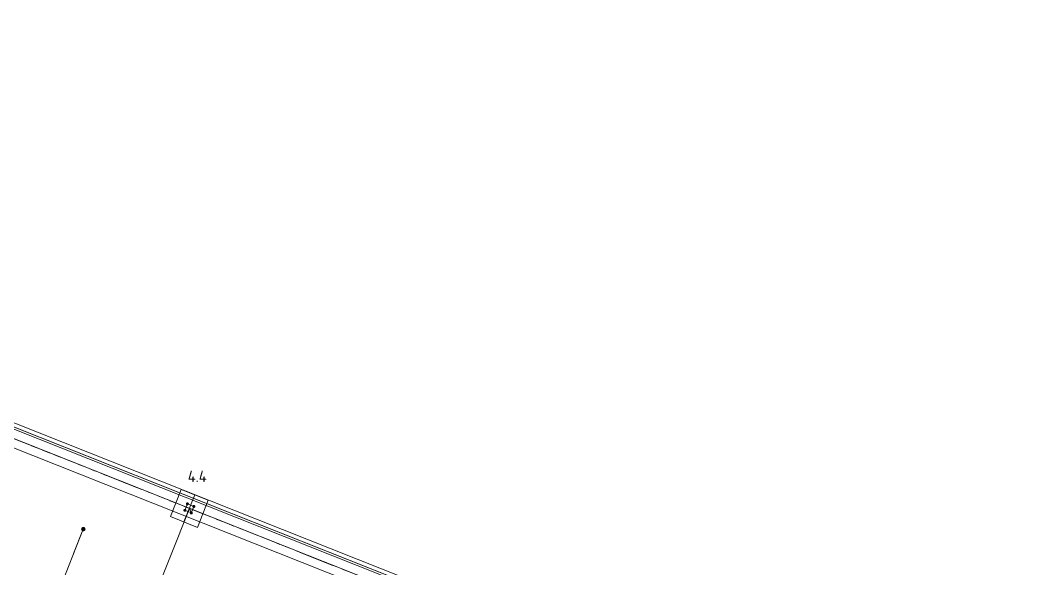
# Model space of a CAD drawing. Extents: x 651137 to 1302312, y 4767326 to 9534713.
# Drawn here: x 651168.53 to 651185.93, y 4767354.92 to 4767364.31 of the extents above; entities that cross this region are included whole.
import ezdxf

# ---------------------------------------------------------------- set-up
doc = ezdxf.new("R2010")
doc.units = 0
doc.header["$LTSCALE"] = 0.1
doc.header["$PDMODE"] = 33
doc.header["$PDSIZE"] = 0.02
for name, pattern in [('1', [0]), ('ACAD_ISO08W100', [36, 24, -3, 6, -3]), ('CENTER', [2, 1.25, -0.25, 0.25, -0.25])]:
    doc.linetypes.add(name, pattern=pattern)
for name, color, linetype in [('Center line', 200, 'Continuous'), ('picket', 7, 'Continuous'), ('viewport', 7, '1')]:
    doc.layers.add(name, color=color, linetype=linetype)
doc.styles.get("Standard").update_dxf_attribs({"font": 'isocp.shx'})
doc.dimstyles.get("Standard").update_dxf_attribs({"dimtxt": 0.18, "dimasz": 0.18, "dimexe": 0.18, "dimexo": 0.0625, "dimgap": 0.09, "dimtad": 0, "dimtih": 1, "dimtoh": 1, "dimdec": 4, "dimzin": 0, "dimdsep": 46, "dimtxsty": 'Standard', "dimcen": 0.09, "dimadec": 0, "dimazin": 0, "dimtfac": 1, "dimtdec": 4, "dimtofl": 0, "dimtmove": 0, "dimatfit": 3, "dimfxl": 1, "dimtolj": 1, "dimtzin": 0, "dimarcsym": 0})

# ---------------------------------------------------------------- blocks, each defined once
blk = doc.blocks.new('*D81')
at = {"layer": 'Defpoints', "color": 0, "transparency": 16777216}
for p in [(651142.054, 4767361.008), (651198.407, 4767338.603), (651198.412, 4767338.616)]:
    blk.add_point(p, dxfattribs=at)
at = {"layer": 'viewport', "color": 0, "lineweight": -2, "transparency": 16777216}
for p, q in [((651142.03, 4767360.95), (651141.982, 4767360.828)), ((651142.216, 4767360.929), (651169.775, 4767349.979)), ((651198.239, 4767338.669), (651170.681, 4767349.619)), ((651198.389, 4767338.558), (651198.34, 4767338.436))]:
    blk.add_line(p, q, dxfattribs=at)
at = {"layer": 'viewport', "color": 0, "transparency": 16777216}
for points in [[(651142.227, 4767360.957), (651142.205, 4767360.901), (651142.049, 4767360.996)], [(651198.25, 4767338.697), (651198.228, 4767338.642), (651198.407, 4767338.603)]]:
    blk.add_solid(points, dxfattribs=at)
at = {"layer": 'viewport', "color": 0, "transparency": 16777216, "insert": (651170.228, 4767349.799), "char_height": 0.18, "attachment_point": 5}
blk.add_mtext('\\A1;60.6438', dxfattribs=at)

msp = doc.modelspace()

# ---------------------------------------------------------------- hatches: boundary and pattern name
at = {"layer": 'Center line', "lineweight": 0}
h = msp.add_hatch(color=1, dxfattribs=at)
h.dxf.hatch_style = 1
edge = h.paths.add_edge_path()
edge.add_arc((651169.60887, 4767355.6015), 0.03782, 0, 360)

# ---------------------------------------------------------------- linework, layer by layer
at = {"linetype": 'ACAD_ISO08W100', "lineweight": 0}
msp.add_line((651150.73948, 4767364.1748), (651200.69771, 4767344.32501), dxfattribs=at)
at = {"color": 1, "linetype": 'ACAD_ISO08W100', "lineweight": 0}
for p, q in [((651171.19154, 4767356.04863), (651171.6562, 4767355.86401)), ((651171.33156, 4767355.72399), (651171.51618, 4767356.18866))]:
    msp.add_line(p, q, dxfattribs=at)
at = {"color": 1, "lineweight": 0}
for p in [(651168.68573, 4767353.27814, -151.4), (651169.44271, 4767355.1833, -156.14572)]:
    msp.add_line(p, (651169.60887, 4767355.6015, -156.14572), dxfattribs=at)
at = {"lineweight": 0, "flags": 128}
msp.add_lwpolyline([(651149.55242, 4767358.45921), (651149.36775, 4767357.99456), (651193.97566, 4767340.27059), (651196.37578, 4767346.31125), (651151.76787, 4767364.03521), (651149.55245, 4767358.45919)], dxfattribs=at)
at = {"lineweight": 0, "extrusion": (-4.522e-17, -1.1381e-16, -1), "elevation": 0, "flags": 128}
for points in [[(-651200.69775, 4767344.32499), (-651151.90789, 4767363.71056)], [(-651171.1915, 4767356.04865), (-651171.65617, 4767355.86402)], [(-651171.33152, 4767355.724), (-651171.51615, 4767356.18867)], [(-651169.20834, 4767350.38035), (-651171.42384, 4767355.95633)]]:
    msp.add_lwpolyline(points, dxfattribs=at)
for points in [[(-651171.09919, 4767355.81631), (-651171.28382, 4767356.28098), (-651171.74848, 4767356.09635), (-651171.56386, 4767355.63169)], [(-651171.42384, 4767355.95633), (-651171.40168, 4767355.90057), (-651171.34592, 4767355.92273), (-651171.39023, 4767356.03425), (-651171.50175, 4767355.98994), (-651171.45744, 4767355.87842)]]:
    msp.add_lwpolyline(points, close=True, dxfattribs=at)
at = {"color": 1, "linetype": 'ACAD_ISO08W100', "lineweight": 0}
for points in [[(651171.74852, 4767356.09634), (651171.28385, 4767356.28097), (651171.09923, 4767355.8163), (651171.56388, 4767355.63167), (651171.74852, 4767356.09634)], [(651171.36811, 4767355.97848), (651171.39026, 4767356.03424), (651171.44602, 4767356.01208)], [(651171.36811, 4767355.97847), (651171.34595, 4767355.92271), (651171.40171, 4767355.90056)], [(651171.47963, 4767355.93416), (651171.45747, 4767355.87841), (651171.40171, 4767355.90056)], [(651171.47963, 4767355.93417), (651171.50178, 4767355.98993), (651171.44602, 4767356.01208)]]:
    msp.add_lwpolyline(points, dxfattribs=at)
for centre in [(651171.39026, 4767356.03424), (651171.34595, 4767355.92271), (651171.45747, 4767355.87841), (651171.50178, 4767355.98993)]:
    msp.add_circle(centre, 0.017, dxfattribs=at)
at = {"lineweight": 0, "extrusion": (-4.522e-17, -1.1381e-16, -1)}
for centre in [(-651171.39023, 4767356.03425), (-651171.34592, 4767355.92273), (-651171.45744, 4767355.87842), (-651171.50175, 4767355.98994)]:
    msp.add_circle(centre, 0.012, dxfattribs=at)
at = {"layer": 'Center line', "color": 1, "lineweight": 0, "elevation": -151.4, "flags": 128}
for points in [[(651151.09651, 4767364.23385), (651200.76717, 4767344.49971)], [(651151.69051, 4767363.99923), (651200.76717, 4767344.49971)]]:
    msp.add_lwpolyline(points, dxfattribs=at)
at = {"layer": 'Center line', "linetype": 'CENTER', "lineweight": 0, "elevation": -151.4, "flags": 128}
msp.add_lwpolyline([(651150.73948, 4767364.1748), (651200.69775, 4767344.32499)], dxfattribs=at)
at = {"layer": 'picket', "color": 3, "linetype": 'Continuous', "lineweight": 0, "flags": 128}
for points in [[(651150.79487, 4767364.31421), (651200.73795, 4767344.47042)], [(651150.6841, 4767364.0354), (651200.62717, 4767344.19163)]]:
    msp.add_lwpolyline(points, dxfattribs=at)

# ---------------------------------------------------------------- texts
at = {"lineweight": 0, "insert": (651171.39666, 4767356.605, 152.69), "char_height": 0.2, "attachment_point": 1}
msp.add_mtext_dynamic_manual_height_columns('4.4', width=0.4281699, gutter_width=1, heights=[0], dxfattribs=at)

# ---------------------------------------------------------------- dimensions: what is measured, and where the dimension line sits
at = {"layer": 'viewport', "color": 5}
dim = msp.add_aligned_dim(p1=(651142.05353, 4767361.00831), p2=(651198.41168, 4767338.61564), distance=-0.01361, dimstyle='Standard', dxfattribs=at)
dim.commit()
dim.dimension.update_dxf_attribs({"geometry": '*D81', "text_midpoint": (651170.22758, 4767349.79933)})

doc.saveas('drawing.dxf')
